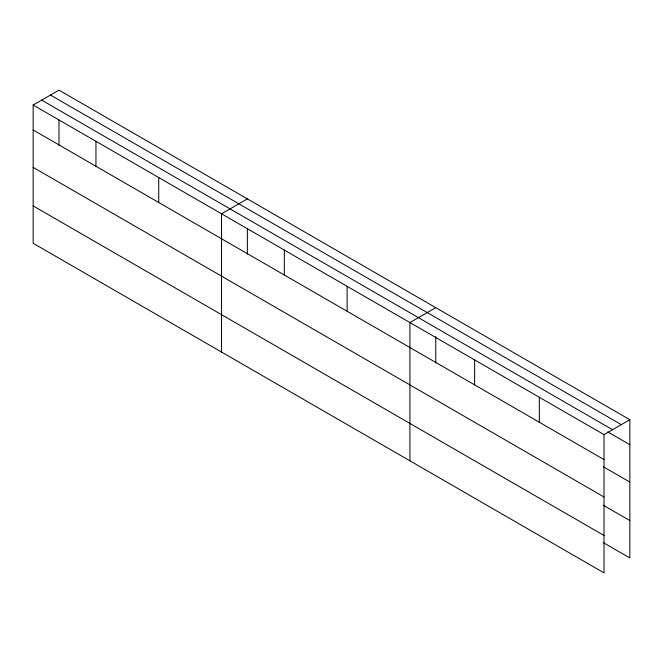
<?xml version="1.0" encoding="UTF-8"?>
<svg xmlns="http://www.w3.org/2000/svg" width="663" height="663" viewBox="0 0 663 663"><rect width="100%" height="100%" fill="white"/><g stroke="black" fill="none" stroke-linecap="round" stroke-linejoin="round"><path stroke-width="0.99" d="M58.982 145.396L58.982 120.136M247.365 254.161L247.365 228.901M435.757 362.926L435.757 336.655M33.15 105.044L604.018 434.63L604.018 572.873L33.15 243.288L33.15 105.044L58.982 90.127L629.85 419.712L629.85 557.956L603.264 542.607M247.365 198.892L221.533 213.809L221.533 352.045M435.757 307.657L409.925 322.566L409.925 460.81M604.018 434.63L629.85 419.712M50.454 95.049L621.322 424.635M41.678 100.121L612.546 429.707M607.689 431.886L629.85 444.674M33.15 129.998L604.018 459.592M603.264 466.711L629.85 482.059M33.15 167.383L604.018 496.977M603.264 505.223L629.85 520.579M33.15 205.903L604.018 535.489M539.317 397.278L539.317 422.24M474.625 359.926L474.625 384.88M347.13 286.317L347.13 311.279M284.336 250.059L284.336 275.021M158.739 177.551L158.739 202.513M95.944 141.294L95.944 166.256"/></g></svg>
